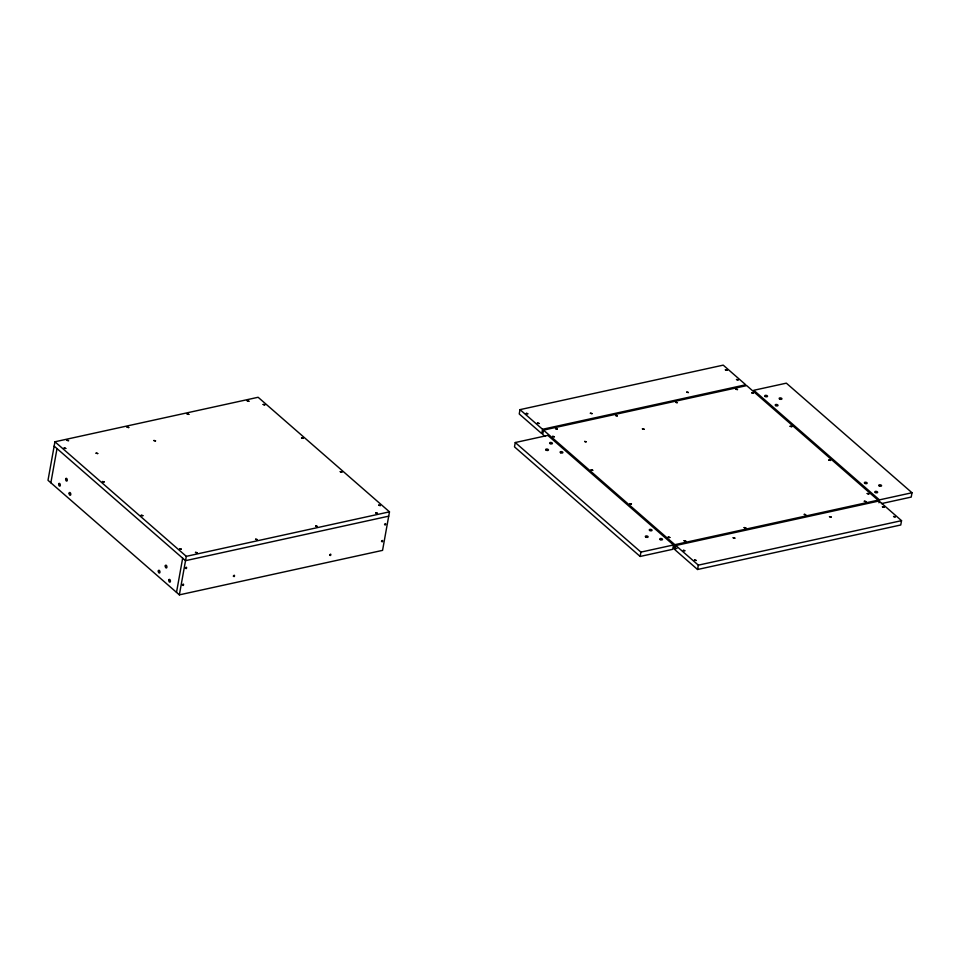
<?xml version="1.0" encoding="UTF-8"?>
<svg xmlns="http://www.w3.org/2000/svg" width="960" height="960" viewBox="0 0 960 960"><rect width="100%" height="100%" fill="white"/><g stroke="black" fill="none" stroke-linecap="round" stroke-linejoin="round"><path stroke-width="1.44" d="M54.936 441.78L48 480.3L179.364 594.864L382.56 550.368L389.484 511.836L258.12 397.272L54.936 441.78L186.3 556.344L389.484 511.836M50.856 482.796L57.012 448.608M176.508 592.38L182.664 558.192M179.364 594.864L186.3 556.344M520.02 409.632L519.24 413.976L541.764 433.62L542.544 429.288L520.02 409.632L723.216 365.136L745.74 384.78L542.544 429.288M515.268 442.536L514.488 446.868L640.14 556.452L672.708 549.312L673.488 544.98L547.836 435.396L515.268 442.536L640.92 552.108L673.488 544.98M543.504 430.116L674.868 544.68L878.052 500.172L746.7 385.608L543.504 430.116L542.724 434.448L544.968 436.404M640.14 556.452L640.92 552.108M674.868 544.68L674.088 549.012L677.004 548.376M675.816 545.508L675.036 549.84L697.56 569.496L900.756 524.988L901.536 520.656L879.012 501L675.816 545.508L698.34 565.152L901.536 520.656M697.56 569.496L698.34 565.152M878.916 502.764L879.432 499.872L753.78 390.288L786.348 383.16L912 492.744L911.22 497.076L881.484 503.592M388.704 516.168L185.52 560.676L54.156 446.112M879.432 499.872L912 492.744M182.472 584.94C183.768 586.968 184.176 582.192 182.472 584.94M185.508 568.08C186.804 570.108 187.2 565.344 185.508 568.08M233.412 576.096C234.708 578.124 235.116 573.348 233.412 576.096M329.736 554.988C331.032 557.016 331.428 552.252 329.736 554.988M381.54 541.332C382.836 543.36 383.244 538.596 381.54 541.332M384.576 524.484C385.872 526.512 386.268 521.736 384.576 524.484M64.104 448.056L65.748 448.428L64.104 448.056M67.008 440.328L68.652 440.7L67.068 440.232M96.084 453.168L97.728 453.54L96.084 453.168M102.504 481.536L104.148 481.92L102.504 481.536M127.092 427.164L128.736 427.536L127.092 427.164M141.216 515.304L142.86 515.676L141.216 515.304M153.876 440.508L155.52 440.892L153.876 440.508M187.176 414L188.82 414.372L187.176 414M179.604 548.784L181.248 549.156L179.604 548.784M195.516 552.396L197.16 552.768L195.516 552.396M247.26 400.848L248.904 401.22L247.26 400.848M263.172 404.46L264.816 404.832L263.172 404.46M255.6 539.244L257.244 539.616L255.6 539.244M301.56 437.94L303.216 438.312L301.56 437.94M315.684 526.08L317.328 526.452L315.756 525.984M340.272 471.696L341.916 472.08L340.272 471.696M375.768 512.916L377.412 513.288L375.768 512.916M378.672 505.188L380.316 505.56L378.672 505.188M526.332 413.424L527.988 413.796L526.404 413.328M537.444 423.108L539.088 423.48L537.444 423.108M552.672 436.392L554.316 436.764L552.672 436.392M555.576 428.664L557.22 429.036L555.576 428.664M584.652 441.504L586.296 441.888L584.712 441.408M590.4 413.244L592.044 413.616L590.4 413.244M591.072 469.884L592.716 470.256L591.072 469.884M615.66 415.5L617.304 415.872L615.66 415.5M629.784 503.64L631.428 504.012L629.784 503.64M642.444 428.856L644.088 429.228L642.444 428.856M675.744 402.336L677.388 402.72L675.816 402.24M668.172 537.12L669.816 537.492L668.172 537.12M686.724 392.148L688.368 392.52L686.724 392.148M684.084 540.732L685.728 541.104L684.084 540.732M683.4 550.404L685.044 550.776L683.472 550.308M694.512 560.088L696.156 560.46L694.512 560.088M725.4 369.828L727.044 370.2L725.4 369.828M736.512 379.512L738.156 379.884L736.512 379.512M735.828 389.184L737.484 389.556L735.828 389.184M733.188 537.768L734.832 538.14L733.188 537.768M751.74 392.796L753.384 393.168L751.74 392.796M744.168 527.58L745.812 527.952L744.168 527.58M790.128 426.276L791.784 426.648L790.128 426.276M804.252 514.416L805.896 514.788L804.324 514.32M828.84 460.032L830.496 460.416L828.84 460.032M829.512 516.672L831.156 517.044L829.512 516.672M864.336 501.252L865.992 501.624L864.336 501.252M867.24 493.524L868.884 493.896L867.24 493.524M882.468 506.808L884.112 507.18L882.468 506.808M893.58 516.492L895.224 516.864L893.58 516.492M58.704 484.068A1.416 0.78 77.6 0 0 59.7 486.144A1.416 0.78 77.6 0 0 60.084 484.056A1.416 0.78 77.6 0 0 58.704 484.068M65.676 479.004A1.416 0.78 77.6 0 0 66.672 481.08A1.416 0.78 77.6 0 0 67.044 478.992A1.416 0.78 77.6 0 0 65.676 479.004M69.168 493.2A1.416 0.78 77.6 0 0 70.176 495.276A1.416 0.78 77.6 0 0 70.548 493.188A1.416 0.78 77.6 0 0 69.168 493.2M165.3 565.896A1.416 0.78 77.6 0 0 166.308 567.972A1.416 0.78 77.6 0 0 166.68 565.884A1.416 0.78 77.6 0 0 165.3 565.896M158.34 570.96A1.416 0.78 77.6 0 0 159.336 573.036A1.416 0.78 77.6 0 0 159.708 570.948A1.416 0.78 77.6 0 0 158.34 570.96M168.804 580.092A1.416 0.78 77.6 0 0 169.812 582.168A1.416 0.78 77.6 0 0 170.184 580.08A1.416 0.78 77.6 0 0 168.804 580.092M875.34 492.516A1.416 0.708 10.2 0 0 877.62 492.396A1.416 0.708 10.2 0 0 875.772 491.352A1.416 0.708 10.2 0 0 875.34 492.516M879.288 485.94A1.416 0.708 10.2 0 0 881.556 485.82A1.416 0.708 10.2 0 0 879.72 484.776A1.416 0.708 10.2 0 0 879.288 485.94M864.876 483.384A1.416 0.708 10.2 0 0 867.144 483.264A1.416 0.708 10.2 0 0 865.308 482.22A1.416 0.708 10.2 0 0 864.876 483.384M775.716 405.624A1.416 0.708 10.2 0 0 777.984 405.504A1.416 0.708 10.2 0 0 776.148 404.46A1.416 0.708 10.2 0 0 775.716 405.624M779.652 399.048A1.416 0.708 10.2 0 0 781.92 398.928A1.416 0.708 10.2 0 0 780.084 397.884A1.416 0.708 10.2 0 0 779.652 399.048M765.24 396.492A1.416 0.708 10.2 0 0 767.52 396.372A1.416 0.708 10.2 0 0 765.672 395.328A1.416 0.708 10.2 0 0 765.24 396.492M550.116 443.604A1.416 0.708 10.2 0 0 552.396 443.496A1.416 0.708 10.2 0 0 550.548 442.452A1.416 0.708 10.2 0 0 550.116 443.604M546.18 450.18A1.416 0.708 10.2 0 0 548.46 450.072A1.416 0.708 10.2 0 0 546.612 449.028A1.416 0.708 10.2 0 0 546.18 450.18M560.592 452.736A1.416 0.708 10.2 0 0 562.86 452.628A1.416 0.708 10.2 0 0 561.024 451.584A1.416 0.708 10.2 0 0 560.592 452.736M649.752 530.496A1.416 0.708 10.2 0 0 652.032 530.388A1.416 0.708 10.2 0 0 650.184 529.344A1.416 0.708 10.2 0 0 649.752 530.496M645.816 537.072A1.416 0.708 10.2 0 0 648.096 536.964A1.416 0.708 10.2 0 0 646.248 535.92A1.416 0.708 10.2 0 0 645.816 537.072M660.228 539.628A1.416 0.708 10.2 0 0 662.496 539.52A1.416 0.708 10.2 0 0 660.66 538.476A1.416 0.708 10.2 0 0 660.228 539.628"/></g></svg>
